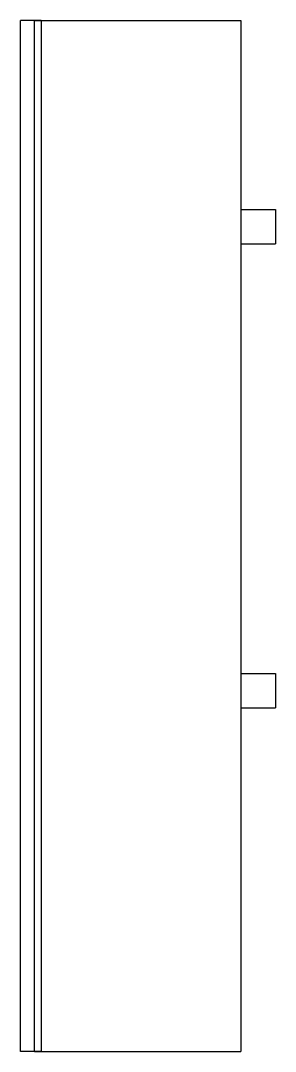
# Model space of a CAD drawing. Extents: x -3282 to 4846, y -1718 to 1845.
# Drawn here: x 3091.7 to 3165.8, y -334.3 to -34.3 of the extents above; entities that cross this region are included whole.
import ezdxf

# ---------------------------------------------------------------- set-up
doc = ezdxf.new("R2010")
doc.units = 0
doc.layers.get('0').update_dxf_attribs({"linetype": 'CONTINUOUS'})

msp = doc.modelspace()

# ---------------------------------------------------------------- linework, layer by layer
at = {"color": 1}
for p, q in [((3097.733021, -34.301355), (3091.733021, -34.301355)), ((3091.733021, -334.301355), (3091.733021, -34.301355)), ((3095.756204, -34.301355), (3155.756204, -34.301355)), ((3095.756204, -314.205165), (3095.756204, -34.301355)), ((3097.733021, -34.301355), (3097.733021, -314.205165)), ((3155.756204, -34.301355), (3155.756204, -334.301355)), ((3155.756204, -89.301355), (3165.756204, -89.301355)), ((3165.756204, -89.301355), (3165.756204, -99.301355)), ((3155.756204, -99.301355), (3165.756204, -99.301355)), ((3155.756204, -224.301355), (3165.756204, -224.301355)), ((3165.756204, -224.301355), (3165.756204, -224.971228)), ((3165.756204, -224.971228), (3165.756204, -234.301355)), ((3165.756204, -226.944371), (3165.756204, -227.387861)), ((3165.756204, -233.166407), (3165.756204, -233.458657)), ((3155.756204, -234.301355), (3165.756204, -234.301355)), ((3095.756204, -334.301355), (3095.756204, -314.205165)), ((3097.733021, -314.205165), (3097.733021, -334.301355)), ((3097.733021, -334.301355), (3091.733021, -334.301355)), ((3095.756204, -334.301355), (3155.756204, -334.301355))]:
    msp.add_line(p, q, dxfattribs=at)

doc.saveas('drawing.dxf')
